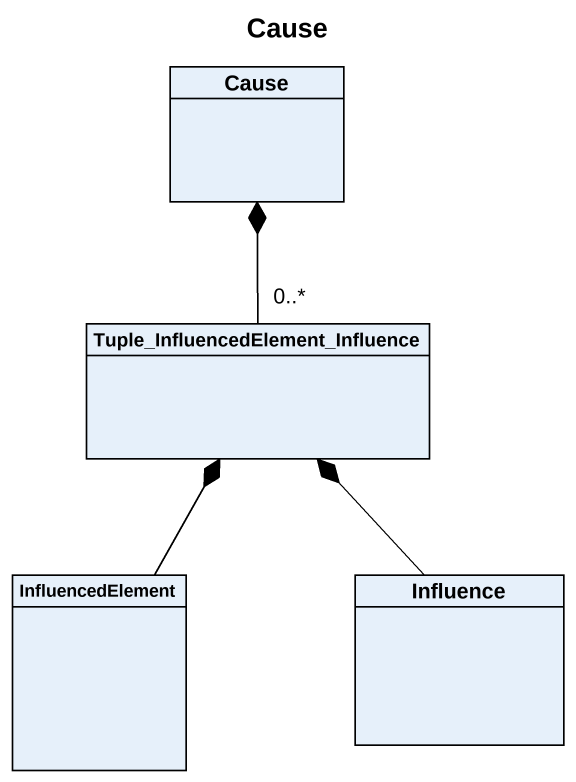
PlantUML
@startuml
title Cause
hide circle
hide empty members
class Cause
class "Tuple_InfluencedElement_Influence" as Tuple_InfluencedElement
class InfluencedElement
class Influence
Tuple_InfluencedElement "0..*" -up-* Cause
InfluencedElement -up-* Tuple_InfluencedElement
Influence -up-* Tuple_InfluencedElement
@enduml
